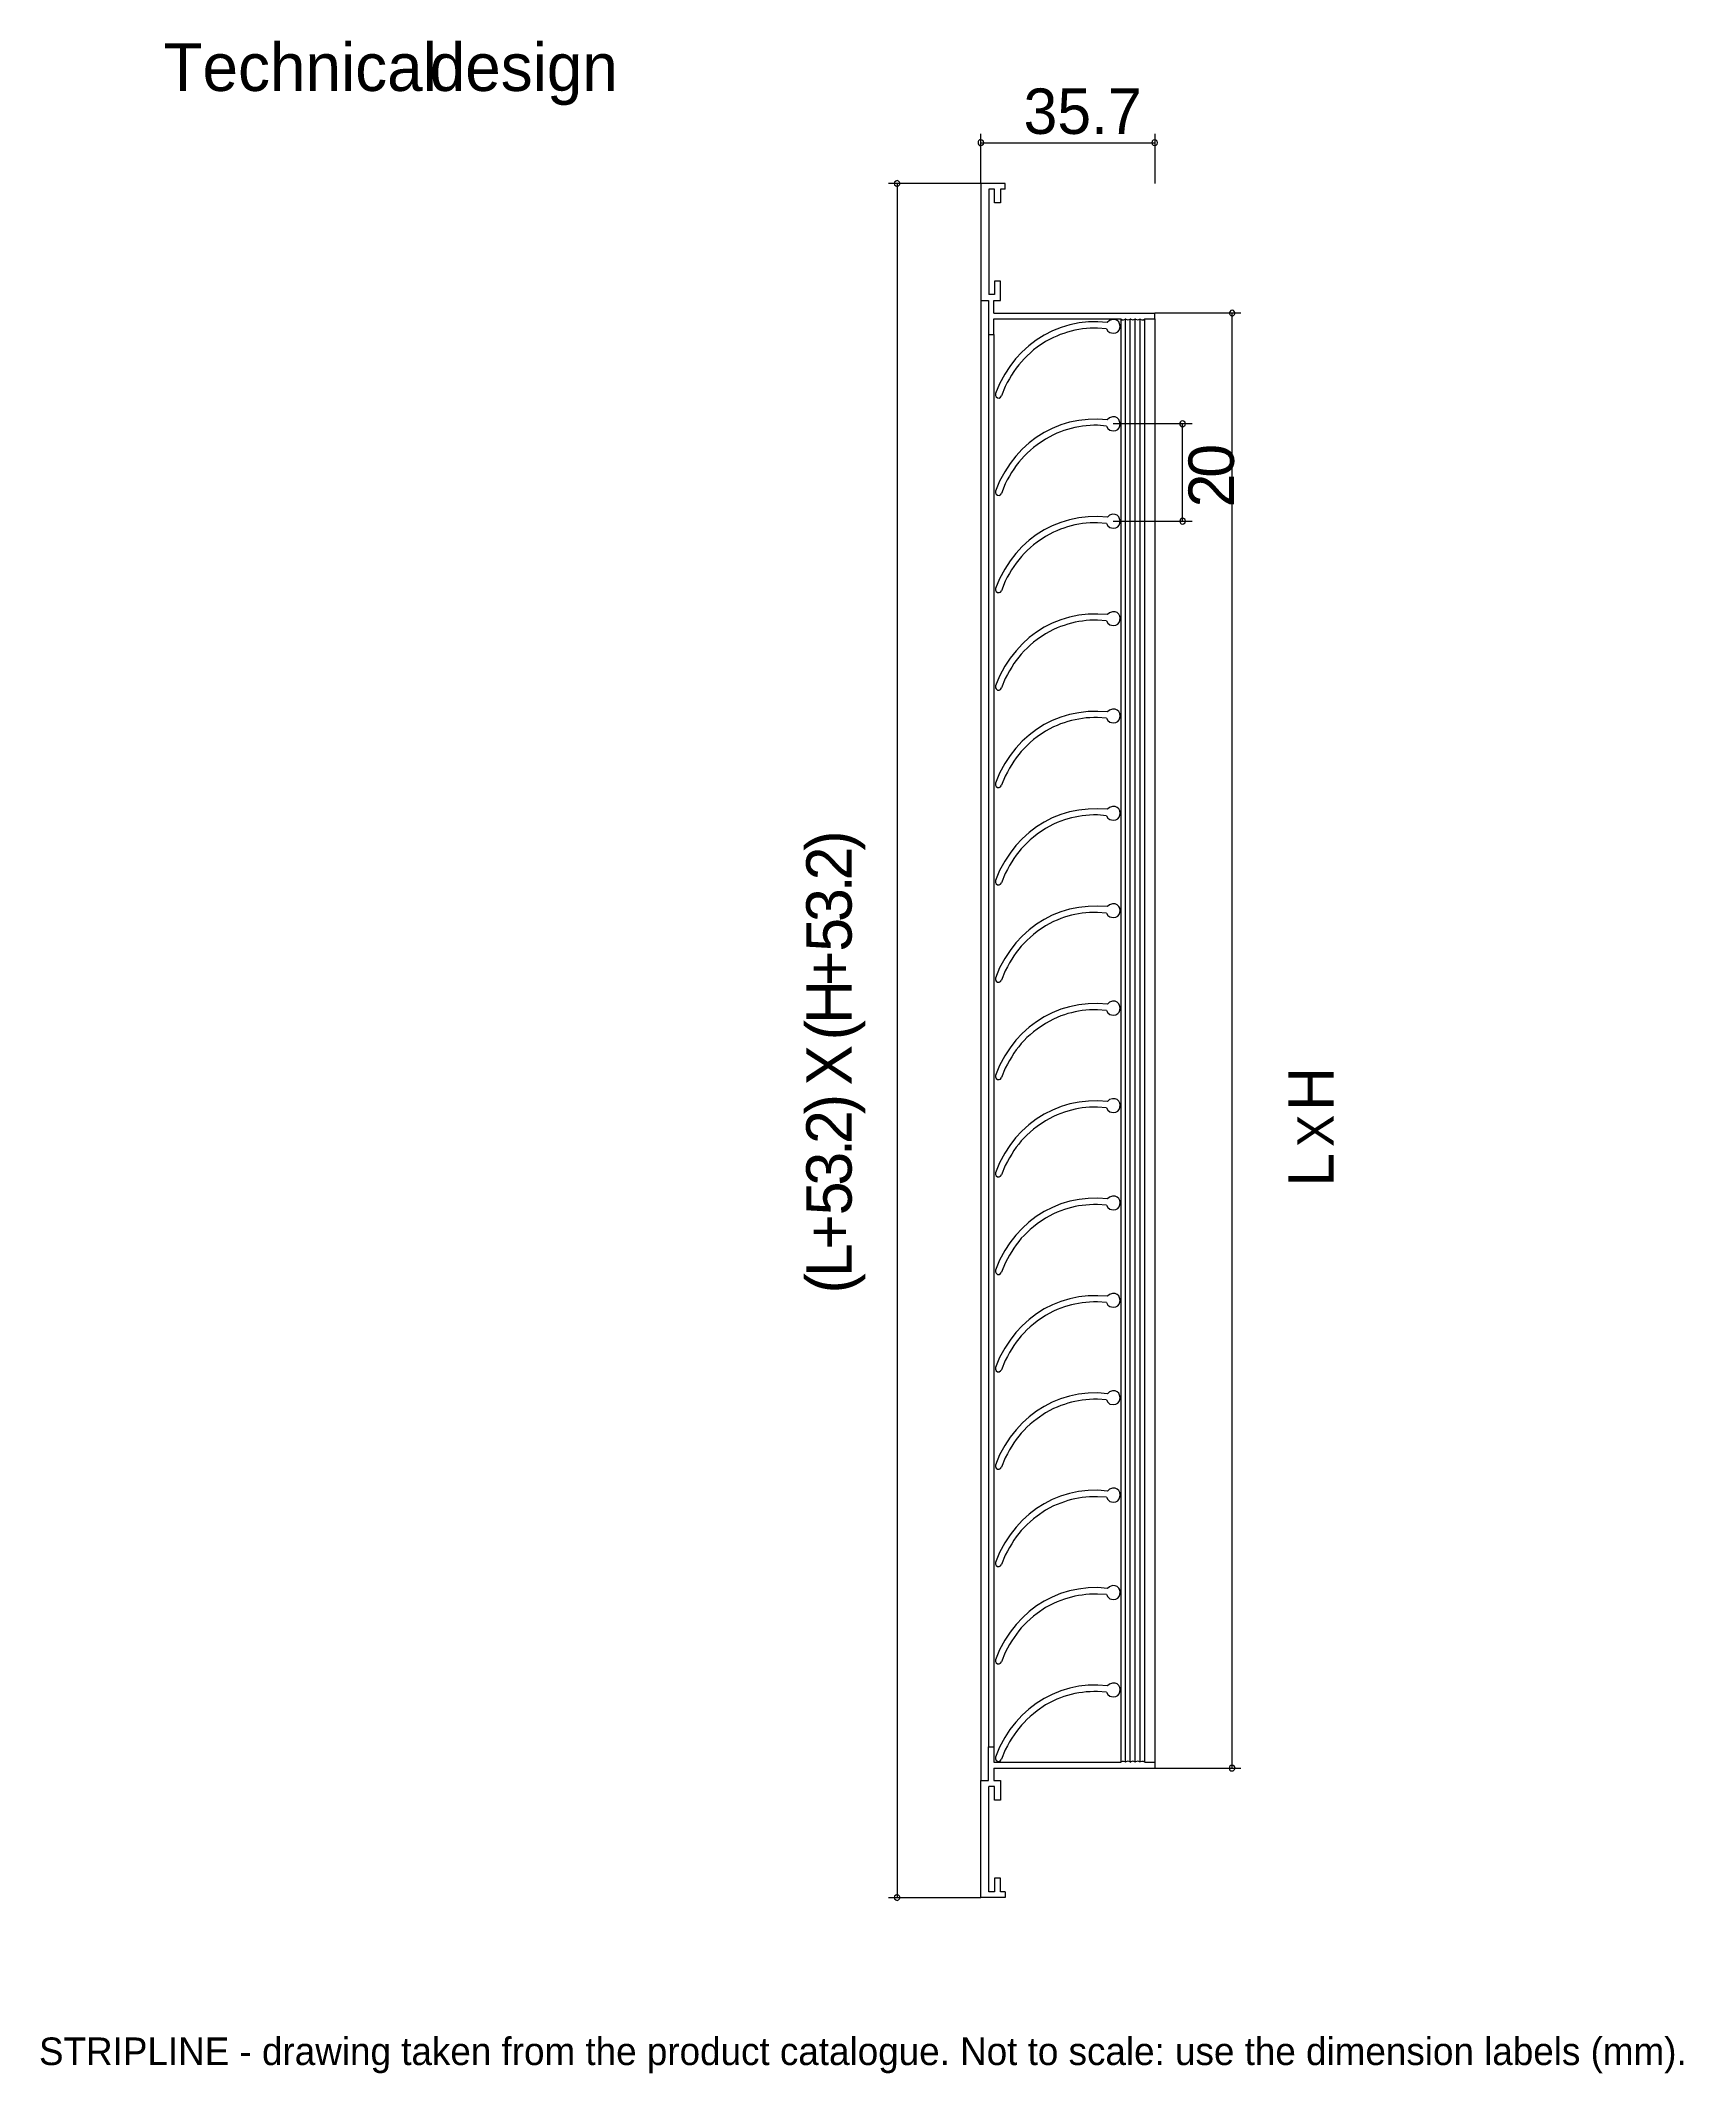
# Model space of a CAD drawing. Extents: x 0 to 239, y -13 to 282.
import ezdxf

# ---------------------------------------------------------------- set-up
doc = ezdxf.new("R2010")
doc.units = 0
for name, color, linetype in [('GEOMETRY', 7, 'Continuous'), ('NOTE', 1, 'Continuous'), ('TEXT', 7, 'Continuous')]:
    doc.layers.add(name, color=color, linetype=linetype)

msp = doc.modelspace()

# ---------------------------------------------------------------- linework, layer by layer
at = {"layer": 'GEOMETRY', "lineweight": 13}
for points in [[(137.25, 267.17), (137.17, 267.4), (136.94, 267.55), (136.74, 267.6), (136.59, 267.57), (136.48, 267.47), (136.42, 267.33), (136.4, 267.18), (136.42, 267.02), (136.49, 266.88), (136.59, 266.79), (136.74, 266.75), (136.94, 266.8), (137.17, 266.95), (137.25, 267.17)], [(162.47, 267.17), (162.43, 267.4), (162.28, 267.55), (162.06, 267.59), (161.83, 267.55), (161.68, 267.4), (161.65, 267.17), (161.68, 266.95), (161.83, 266.8), (162.06, 266.76), (162.28, 266.8), (162.43, 266.95), (162.47, 267.17)], [(125.09, 261.23), (125.01, 261.45), (124.86, 261.6), (124.64, 261.68), (124.45, 261.6), (124.26, 261.45), (124.23, 261.23), (124.26, 261.04), (124.45, 260.89), (124.64, 260.82), (124.86, 260.89), (125.01, 261.04), (125.09, 261.23)], [(173.73, 242.44), (173.66, 242.63), (173.51, 242.82), (173.29, 242.85), (173.1, 242.82), (172.95, 242.63), (172.88, 242.44), (172.95, 242.22), (173.1, 242.07), (173.29, 241.99), (173.51, 242.07), (173.66, 242.22), (173.73, 242.44)], [(166.55, 226.35), (166.48, 226.58), (166.24, 226.73), (166.04, 226.78), (165.89, 226.74), (165.78, 226.65), (165.72, 226.51), (165.7, 226.35), (165.72, 226.19), (165.78, 226.06), (165.89, 225.96), (166.04, 225.93), (166.24, 225.98), (166.48, 226.13), (166.55, 226.35)], [(166.55, 212.21), (166.48, 212.43), (166.24, 212.58), (166.05, 212.63), (165.9, 212.6), (165.79, 212.51), (165.73, 212.37), (165.71, 212.21), (165.73, 212.05), (165.79, 211.91), (165.9, 211.81), (166.05, 211.78), (166.24, 211.83), (166.48, 211.98), (166.55, 212.21)], [(173.73, 31.13), (173.66, 31.35), (173.43, 31.5), (173.24, 31.55), (173.09, 31.52), (172.99, 31.42), (172.92, 31.29), (172.9, 31.13), (172.92, 30.97), (172.99, 30.84), (173.09, 30.74), (173.24, 30.71), (173.43, 30.75), (173.66, 30.91), (173.73, 31.13)], [(125.09, 12.31), (125.01, 12.53), (124.86, 12.68), (124.64, 12.76), (124.45, 12.68), (124.27, 12.53), (124.23, 12.31), (124.27, 12.12), (124.45, 11.97), (124.64, 11.9), (124.86, 11.97), (125.01, 12.12), (125.09, 12.31)]]:
    msp.add_lwpolyline(points, close=True, dxfattribs=at)
for points in [[(136.8, 261.23), (136.8, 268.45)], [(136.8, 267.17), (162.06, 267.17)], [(162.06, 268.45), (162.06, 261.23)], [(136.8, 261.23), (123.37, 261.23)], [(124.64, 261.23), (124.64, 12.31)], [(140.35, 260.41), (140.35, 261.23), (136.8, 261.23), (136.8, 244.28)], [(137.96, 260.41), (137.96, 245.14)], [(140.35, 260.41), (139.64, 260.41), (139.64, 258.42), (138.78, 258.42), (138.78, 260.41), (137.96, 260.41)], [(138.78, 245.14), (137.96, 245.14)], [(139.64, 244.28), (139.64, 247.08), (138.78, 247.08), (138.78, 245.14)], [(136.8, 244.28), (137.89, 244.28)], [(136.8, 244.28), (136.8, 29.3)], [(137.89, 244.28), (137.89, 239.34), (138.71, 239.34), (138.71, 241.58)], [(138.71, 244.28), (139.64, 244.28)], [(138.71, 242.44), (138.71, 244.28)], [(138.71, 242.44), (162.06, 242.44)], [(162.06, 241.58), (162.06, 242.44)], [(174.56, 242.44), (162.06, 242.44)], [(173.29, 31.13), (173.29, 242.44)], [(137.89, 239.34), (137.89, 34.23)], [(138.71, 241.58), (157.12, 241.58)], [(138.71, 239.34), (138.71, 34.23)], [(155.06, 240.16), (155.25, 239.82), (155.55, 239.6), (156.02, 239.5), (156.4, 239.54), (156.69, 239.69), (156.89, 239.93), (157, 240.22), (157.02, 240.54), (156.96, 240.86), (156.82, 241.14), (156.6, 241.36), (156.3, 241.49), (155.92, 241.5), (155.47, 241.36), (155.17, 241.06), (153.79, 241.17), (152.42, 241.15), (151.07, 241), (149.74, 240.73), (148.45, 240.34), (147.19, 239.83), (145.99, 239.22), (144.84, 238.5), (143.76, 237.68), (142.76, 236.77), (141.84, 235.77), (141.01, 234.69), (140.28, 233.54), (139.53, 232.15), (138.93, 230.73)], [(155.06, 240.16), (153.75, 240.23), (153.23, 240.26), (152.69, 240.25), (152.14, 240.21), (151.59, 240.15), (151.03, 240.06), (150.47, 239.95), (149.92, 239.82), (149.38, 239.67), (148.84, 239.49), (148.33, 239.31), (147.83, 239.1), (147.35, 238.89), (146.19, 238.29)], [(157.12, 241.58), (157.31, 241.47), (157.53, 241.47), (157.76, 241.55)], [(157.12, 241.58), (157.12, 31.99)], [(157.87, 241.55), (157.76, 241.55)], [(157.79, 31.99), (157.79, 241.55)], [(157.87, 241.55), (158.17, 241.43), (158.47, 241.55)], [(158.58, 241.55), (158.47, 241.55)], [(158.5, 31.99), (158.5, 241.55)], [(158.58, 241.55), (158.88, 241.43), (159.18, 241.55)], [(159.25, 241.55), (159.18, 241.55)], [(159.22, 31.99), (159.21, 241.55)], [(159.25, 241.55), (159.59, 241.43), (159.89, 241.55)], [(159.96, 241.55), (159.89, 241.55)], [(159.93, 31.99), (159.93, 241.55)], [(159.96, 241.55), (160.19, 241.47), (160.45, 241.47), (160.64, 241.58)], [(160.64, 241.58), (162.06, 241.58)], [(160.64, 31.99), (160.64, 241.58)], [(162.06, 241.58), (162.06, 31.99)], [(146.19, 238.29), (144.96, 237.47), (144.46, 237.07), (143.99, 236.66), (143.54, 236.24), (143.11, 235.81), (142.7, 235.36), (142.31, 234.9), (141.94, 234.42), (141.59, 233.93), (141.26, 233.42), (140.94, 232.89), (140.64, 232.34), (140.35, 231.78), (139.79, 230.39)], [(138.93, 230.73), (138.93, 230.47), (139.01, 230.28), (139.23, 230.13), (139.46, 230.09), (139.68, 230.21), (139.79, 230.39)], [(155.06, 226.01), (155.25, 225.68), (155.55, 225.45), (156.02, 225.35), (156.4, 225.39), (156.69, 225.54), (156.89, 225.78), (157, 226.08), (157.02, 226.4), (156.96, 226.71), (156.82, 226.99), (156.6, 227.22), (156.3, 227.35), (155.92, 227.35), (155.47, 227.21), (155.17, 226.91), (153.79, 227.03), (152.39, 226.99), (151.02, 226.84), (149.69, 226.57), (148.4, 226.18), (147.16, 225.69), (145.98, 225.09), (144.86, 224.38), (143.8, 223.57), (142.8, 222.67), (141.88, 221.67), (141.04, 220.57), (140.28, 219.39), (139.53, 218.01), (138.93, 216.58)], [(155.06, 226.01), (153.75, 226.13), (153.21, 226.13), (152.67, 226.11), (152.12, 226.06), (151.57, 226), (151.02, 225.91), (150.47, 225.81), (149.93, 225.68), (149.39, 225.53), (148.87, 225.36), (148.35, 225.17), (147.84, 224.97), (147.35, 224.74), (146.19, 224.14)], [(167.48, 226.35), (156.03, 226.35)], [(166.1, 212.21), (166.1, 226.35)], [(146.19, 224.14), (144.96, 223.32), (144.46, 222.93), (143.99, 222.52), (143.54, 222.1), (143.11, 221.66), (142.7, 221.22), (142.31, 220.76), (141.94, 220.28), (141.59, 219.78), (141.26, 219.27), (140.94, 218.75), (140.64, 218.2), (140.35, 217.63), (139.79, 216.25)], [(138.93, 216.58), (138.93, 216.32), (139.01, 216.14), (139.23, 215.98), (139.46, 215.95), (139.68, 216.06), (139.79, 216.25)], [(155.06, 211.87), (155.25, 211.53), (155.55, 211.31), (156.02, 211.2), (156.4, 211.24), (156.69, 211.4), (156.89, 211.64), (157, 211.93), (157.02, 212.25), (156.96, 212.57), (156.82, 212.85), (156.6, 213.07), (156.3, 213.2), (155.92, 213.21), (155.47, 213.07), (155.18, 212.77), (153.79, 212.88), (152.39, 212.85), (151.02, 212.69), (149.69, 212.42), (148.4, 212.04), (147.17, 211.54), (145.98, 210.94), (144.86, 210.24), (143.8, 209.43), (142.8, 208.52), (141.88, 207.52), (141.04, 206.43), (140.28, 205.25), (139.53, 203.86), (138.93, 202.44)], [(146.19, 210), (144.96, 209.18), (144.46, 208.78), (143.99, 208.37), (143.54, 207.95), (143.11, 207.52), (142.7, 207.07), (142.31, 206.61), (141.94, 206.13), (141.59, 205.64), (141.26, 205.13), (140.94, 204.6), (140.64, 204.06), (140.35, 203.49), (139.79, 202.1)], [(155.06, 211.87), (153.75, 211.98), (153.22, 211.99), (152.67, 211.97), (152.12, 211.92), (151.57, 211.86), (151.02, 211.77), (150.47, 211.66), (149.93, 211.53), (149.39, 211.38), (148.86, 211.21), (148.35, 211.03), (147.84, 210.82), (147.36, 210.6), (146.19, 210)], [(156.03, 212.21), (167.48, 212.21)], [(138.93, 202.44), (138.93, 202.18), (139.01, 201.99), (139.23, 201.84), (139.46, 201.84), (139.68, 201.92), (139.79, 202.1)], [(155.06, 197.73), (155.25, 197.39), (155.55, 197.16), (156.02, 197.06), (156.4, 197.1), (156.69, 197.26), (156.89, 197.49), (157, 197.79), (157.03, 198.11), (156.97, 198.42), (156.82, 198.7), (156.6, 198.93), (156.3, 199.05), (155.93, 199.06), (155.47, 198.92), (155.18, 198.66), (153.79, 198.73), (152.38, 198.7), (151.01, 198.55), (149.68, 198.28), (148.4, 197.89), (147.17, 197.4), (146, 196.81), (144.88, 196.1), (143.82, 195.3), (142.83, 194.4), (141.91, 193.4), (141.06, 192.32), (140.28, 191.14), (139.53, 189.72), (138.93, 188.29)], [(155.06, 197.73), (153.75, 197.84), (153.19, 197.84), (152.64, 197.82), (152.09, 197.78), (151.55, 197.71), (151.01, 197.62), (150.48, 197.52), (149.95, 197.39), (149.43, 197.25), (148.9, 197.08), (148.38, 196.9), (147.87, 196.7), (147.36, 196.49), (146.19, 195.85)], [(146.19, 195.85), (144.96, 195.03), (144.44, 194.62), (143.96, 194.21), (143.51, 193.79), (143.08, 193.36), (142.68, 192.92), (142.3, 192.47), (141.95, 192), (141.6, 191.52), (141.28, 191.01), (140.96, 190.48), (140.65, 189.93), (140.35, 189.34), (139.79, 188)], [(138.93, 188.29), (138.93, 188.03), (139.01, 187.85), (139.23, 187.69), (139.46, 187.69), (139.68, 187.77), (139.79, 188)], [(155.06, 183.58), (155.25, 183.24), (155.55, 183.02), (156.02, 182.92), (156.4, 182.96), (156.69, 183.11), (156.89, 183.35), (157, 183.64), (157.03, 183.96), (156.97, 184.28), (156.82, 184.56), (156.6, 184.78), (156.3, 184.91), (155.93, 184.92), (155.47, 184.78), (155.18, 184.52), (153.79, 184.59), (152.39, 184.56), (151.03, 184.4), (149.7, 184.13), (148.41, 183.75), (147.18, 183.26), (146, 182.66), (144.87, 181.95), (143.81, 181.15), (142.81, 180.25), (141.89, 179.25), (141.05, 178.17), (140.28, 177), (139.53, 175.61), (138.93, 174.15)], [(155.06, 183.58), (153.75, 183.69), (153.2, 183.69), (152.64, 183.67), (152.1, 183.63), (151.55, 183.57), (151.02, 183.48), (150.48, 183.37), (149.95, 183.25), (149.42, 183.1), (148.9, 182.94), (148.38, 182.76), (147.87, 182.56), (147.36, 182.34), (146.19, 181.71)], [(146.19, 181.71), (144.96, 180.89), (144.44, 180.48), (143.96, 180.06), (143.51, 179.65), (143.08, 179.22), (142.68, 178.78), (142.3, 178.33), (141.94, 177.86), (141.6, 177.37), (141.28, 176.87), (140.96, 176.34), (140.65, 175.78), (140.35, 175.2), (139.79, 173.85)], [(138.93, 174.15), (138.93, 173.89), (139.01, 173.7), (139.23, 173.55), (139.46, 173.55), (139.68, 173.63), (139.79, 173.85)], [(155.06, 169.44), (155.25, 169.1), (155.55, 168.88), (156.02, 168.78), (156.4, 168.82), (156.69, 168.98), (156.89, 169.21), (157, 169.51), (157.02, 169.82), (156.97, 170.14), (156.83, 170.42), (156.6, 170.64), (156.3, 170.76), (155.93, 170.77), (155.47, 170.63), (155.18, 170.37), (153.79, 170.45), (152.39, 170.41), (151.02, 170.26), (149.7, 169.99), (148.41, 169.61), (147.18, 169.11), (145.99, 168.51), (144.87, 167.81), (143.81, 167), (142.81, 166.1), (141.89, 165.11), (141.05, 164.02), (140.28, 162.85), (139.53, 161.47), (138.93, 160.01)], [(155.06, 169.44), (153.75, 169.55), (153.16, 169.54), (152.59, 169.52), (152.04, 169.48), (151.51, 169.42), (150.99, 169.34), (150.48, 169.24), (149.97, 169.13), (149.46, 168.99), (148.95, 168.82), (148.43, 168.64), (147.9, 168.43), (147.36, 168.2), (146.19, 167.56)], [(146.19, 167.56), (144.96, 166.74), (144.44, 166.33), (143.96, 165.92), (143.51, 165.5), (143.08, 165.07), (142.68, 164.63), (142.3, 164.18), (141.94, 163.72), (141.6, 163.23), (141.28, 162.72), (140.96, 162.19), (140.65, 161.64), (140.35, 161.05), (139.79, 159.71)], [(138.93, 160.01), (138.93, 159.74), (139.01, 159.56), (139.23, 159.41), (139.46, 159.41), (139.68, 159.48), (139.79, 159.71)], [(155.06, 155.29), (155.25, 154.95), (155.55, 154.73), (156.02, 154.63), (156.4, 154.68), (156.69, 154.83), (156.89, 155.07), (157, 155.36), (157.02, 155.68), (156.97, 155.99), (156.83, 156.27), (156.6, 156.49), (156.3, 156.62), (155.93, 156.63), (155.47, 156.49), (155.18, 156.23), (153.79, 156.3), (152.39, 156.27), (151.02, 156.11), (149.69, 155.84), (148.41, 155.46), (147.18, 154.97), (145.99, 154.37), (144.87, 153.67), (143.81, 152.86), (142.82, 151.96), (141.89, 150.97), (141.05, 149.88), (140.28, 148.71), (139.53, 147.32), (138.93, 145.86)], [(155.06, 155.29), (153.75, 155.4), (153.16, 155.4), (152.59, 155.38), (152.04, 155.34), (151.51, 155.28), (150.99, 155.2), (150.47, 155.1), (149.97, 154.98), (149.46, 154.84), (148.95, 154.68), (148.43, 154.49), (147.9, 154.29), (147.36, 154.06), (146.19, 153.42)], [(146.19, 153.42), (144.96, 152.6), (144.44, 152.19), (143.96, 151.77), (143.51, 151.36), (143.08, 150.93), (142.68, 150.49), (142.3, 150.04), (141.94, 149.57), (141.6, 149.08), (141.28, 148.58), (140.96, 148.05), (140.65, 147.49), (140.35, 146.91), (139.79, 145.56)], [(138.93, 145.86), (138.93, 145.64), (139.01, 145.41), (139.23, 145.26), (139.46, 145.26), (139.68, 145.34), (139.79, 145.56)], [(155.06, 141.15), (155.25, 140.81), (155.55, 140.59), (156.02, 140.49), (156.4, 140.53), (156.69, 140.69), (156.89, 140.92), (157, 141.22), (157.02, 141.54), (156.96, 141.85), (156.82, 142.13), (156.6, 142.35), (156.3, 142.48), (155.93, 142.48), (155.47, 142.34), (155.18, 142.08), (153.79, 142.16), (152.39, 142.12), (151.02, 141.97), (149.69, 141.7), (148.41, 141.32), (147.18, 140.82), (145.99, 140.22), (144.87, 139.52), (143.81, 138.72), (142.81, 137.81), (141.89, 136.82), (141.05, 135.73), (140.28, 134.56), (139.53, 133.18), (138.93, 131.72)], [(146.19, 139.27), (144.96, 138.45), (144.44, 138.04), (143.96, 137.63), (143.5, 137.21), (143.08, 136.78), (142.68, 136.34), (142.3, 135.89), (141.95, 135.43), (141.61, 134.94), (141.28, 134.44), (140.96, 133.91), (140.66, 133.35), (140.35, 132.77), (139.79, 131.42)], [(155.06, 141.15), (153.75, 141.26), (153.16, 141.26), (152.6, 141.23), (152.05, 141.19), (151.51, 141.13), (150.99, 141.05), (150.48, 140.95), (149.96, 140.83), (149.45, 140.69), (148.94, 140.53), (148.42, 140.35), (147.9, 140.14), (147.36, 139.91), (146.19, 139.27)], [(138.93, 131.72), (138.93, 131.49), (139.01, 131.27), (139.23, 131.12), (139.46, 131.12), (139.68, 131.19), (139.79, 131.42)], [(155.06, 127), (155.25, 126.66), (155.55, 126.44), (156.02, 126.35), (156.4, 126.39), (156.68, 126.55), (156.88, 126.78), (157, 127.07), (157.02, 127.39), (156.97, 127.7), (156.83, 127.98), (156.61, 128.2), (156.31, 128.33), (155.93, 128.34), (155.47, 128.2), (155.18, 127.94), (153.79, 128.01), (152.43, 128), (151.08, 127.85), (149.75, 127.58), (148.46, 127.19), (147.2, 126.68), (146, 126.07), (144.85, 125.35), (143.77, 124.54), (142.77, 123.63), (141.85, 122.64), (141.01, 121.56), (140.28, 120.42), (139.53, 119.03), (138.93, 117.57)], [(155.06, 127), (153.75, 127.11), (153.17, 127.11), (152.6, 127.09), (152.05, 127.05), (151.52, 126.99), (150.99, 126.91), (150.48, 126.81), (149.96, 126.69), (149.45, 126.55), (148.94, 126.39), (148.42, 126.2), (147.89, 125.99), (147.36, 125.77), (146.19, 125.13)], [(146.19, 125.13), (144.96, 124.31), (144.44, 123.9), (143.95, 123.48), (143.5, 123.06), (143.08, 122.64), (142.68, 122.2), (142.3, 121.75), (141.94, 121.28), (141.6, 120.8), (141.28, 120.29), (140.96, 119.76), (140.66, 119.21), (140.35, 118.62), (139.79, 117.27)], [(138.93, 117.57), (138.93, 117.35), (139.01, 117.12), (139.23, 116.97), (139.46, 116.97), (139.68, 117.09), (139.79, 117.27)], [(155.06, 112.86), (155.25, 112.52), (155.55, 112.3), (156.02, 112.2), (156.39, 112.24), (156.68, 112.4), (156.88, 112.64), (157, 112.93), (157.02, 113.24), (156.97, 113.56), (156.83, 113.84), (156.61, 114.06), (156.31, 114.18), (155.93, 114.19), (155.47, 114.05), (155.18, 113.79), (153.79, 113.87), (152.41, 113.85), (151.06, 113.71), (149.73, 113.44), (148.44, 113.05), (147.2, 112.55), (146, 111.94), (144.86, 111.22), (143.79, 110.41), (142.79, 109.5), (141.87, 108.5), (141.03, 107.42), (140.28, 106.27), (139.53, 104.88), (138.93, 103.43)], [(155.06, 112.86), (153.75, 112.97), (153.16, 112.96), (152.59, 112.94), (152.04, 112.9), (151.51, 112.84), (150.99, 112.76), (150.48, 112.67), (149.97, 112.55), (149.46, 112.41), (148.95, 112.24), (148.43, 112.06), (147.9, 111.85), (147.36, 111.62), (146.19, 110.99)], [(146.19, 110.98), (144.96, 110.16), (144.44, 109.75), (143.96, 109.34), (143.51, 108.92), (143.08, 108.49), (142.68, 108.06), (142.3, 107.6), (141.94, 107.14), (141.6, 106.65), (141.28, 106.14), (140.96, 105.61), (140.65, 105.06), (140.35, 104.47), (139.79, 103.13)], [(138.93, 103.43), (138.93, 103.2), (139.01, 102.98), (139.23, 102.83), (139.46, 102.83), (139.68, 102.94), (139.79, 103.13)], [(155.06, 98.75), (155.25, 98.37), (155.55, 98.15), (156.02, 98.05), (156.4, 98.1), (156.68, 98.25), (156.88, 98.49), (156.99, 98.79), (157.02, 99.1), (156.96, 99.42), (156.82, 99.7), (156.6, 99.91), (156.3, 100.04), (155.93, 100.05), (155.47, 99.91), (155.18, 99.64), (153.79, 99.72), (152.4, 99.7), (151.04, 99.56), (149.71, 99.29), (148.43, 98.9), (147.19, 98.41), (146, 97.8), (144.87, 97.09), (143.8, 96.28), (142.8, 95.37), (141.88, 94.37), (141.04, 93.29), (140.28, 92.13), (139.53, 90.74), (138.93, 89.28)], [(155.06, 98.75), (153.75, 98.82), (153.16, 98.82), (152.59, 98.8), (152.04, 98.76), (151.51, 98.7), (150.99, 98.62), (150.47, 98.52), (149.97, 98.4), (149.46, 98.26), (148.95, 98.1), (148.43, 97.91), (147.9, 97.71), (147.36, 97.48), (146.19, 96.84)], [(146.19, 96.84), (144.96, 96.02), (144.44, 95.61), (143.96, 95.19), (143.5, 94.77), (143.08, 94.35), (142.68, 93.91), (142.3, 93.46), (141.94, 92.99), (141.6, 92.51), (141.28, 92), (140.96, 91.47), (140.65, 90.91), (140.35, 90.33), (139.79, 88.98)], [(138.93, 89.28), (138.93, 89.06), (139.01, 88.83), (139.23, 88.68), (139.46, 88.68), (139.68, 88.8), (139.79, 88.98)], [(155.06, 84.6), (155.25, 84.27), (155.55, 84), (156.02, 83.91), (156.39, 83.96), (156.68, 84.11), (156.88, 84.35), (156.99, 84.64), (157.02, 84.96), (156.96, 85.27), (156.83, 85.55), (156.61, 85.77), (156.31, 85.9), (155.93, 85.9), (155.47, 85.76), (155.18, 85.5), (153.79, 85.61), (152.37, 85.57), (151, 85.41), (149.67, 85.14), (148.39, 84.75), (147.16, 84.26), (145.99, 83.66), (144.87, 82.96), (143.82, 82.16), (142.83, 81.25), (141.91, 80.26), (141.06, 79.16), (140.28, 77.98), (139.53, 76.6), (138.93, 75.14)], [(146.19, 82.73), (144.96, 81.87), (144.44, 81.46), (143.96, 81.05), (143.5, 80.63), (143.08, 80.2), (142.68, 79.76), (142.3, 79.31), (141.94, 78.85), (141.6, 78.36), (141.28, 77.86), (140.96, 77.33), (140.65, 76.77), (140.35, 76.18), (139.79, 74.84)], [(155.06, 84.6), (153.75, 84.68), (153.16, 84.68), (152.6, 84.65), (152.05, 84.61), (151.51, 84.55), (150.99, 84.47), (150.47, 84.37), (149.96, 84.25), (149.45, 84.11), (148.94, 83.95), (148.42, 83.77), (147.9, 83.56), (147.36, 83.33), (146.19, 82.73)], [(138.93, 75.14), (138.93, 74.91), (139.01, 74.69), (139.23, 74.54), (139.46, 74.54), (139.68, 74.65), (139.79, 74.84)], [(155.06, 70.46), (155.25, 70.12), (155.55, 69.86), (156.02, 69.76), (156.39, 69.81), (156.68, 69.96), (156.88, 70.21), (156.99, 70.5), (157.02, 70.82), (156.97, 71.13), (156.83, 71.42), (156.61, 71.63), (156.31, 71.76), (155.93, 71.77), (155.47, 71.62), (155.18, 71.36), (153.79, 71.47), (152.37, 71.43), (151, 71.27), (149.67, 70.99), (148.39, 70.61), (147.16, 70.12), (145.99, 69.52), (144.88, 68.81), (143.82, 68.01), (142.83, 67.11), (141.91, 66.11), (141.06, 65.02), (140.28, 63.84), (139.53, 62.45), (138.93, 60.99)], [(146.19, 68.59), (144.96, 67.73), (144.44, 67.32), (143.96, 66.91), (143.51, 66.49), (143.08, 66.06), (142.68, 65.62), (142.3, 65.17), (141.95, 64.7), (141.6, 64.22), (141.28, 63.71), (140.96, 63.18), (140.65, 62.62), (140.35, 62.04), (139.79, 60.69)], [(155.06, 70.46), (153.75, 70.53), (153.16, 70.53), (152.59, 70.51), (152.04, 70.47), (151.51, 70.41), (150.99, 70.33), (150.47, 70.23), (149.97, 70.11), (149.46, 69.97), (148.95, 69.81), (148.43, 69.62), (147.9, 69.42), (147.36, 69.19), (146.19, 68.59)], [(138.93, 60.99), (138.93, 60.76), (139.01, 60.54), (139.23, 60.39), (139.46, 60.39), (139.68, 60.51), (139.79, 60.69)], [(155.06, 56.32), (155.25, 55.98), (155.55, 55.72), (156.01, 55.62), (156.39, 55.66), (156.68, 55.82), (156.88, 56.06), (156.99, 56.35), (157.02, 56.67), (156.97, 56.99), (156.83, 57.27), (156.61, 57.49), (156.31, 57.61), (155.93, 57.62), (155.47, 57.47), (155.18, 57.21), (153.79, 57.33), (152.37, 57.28), (151, 57.12), (149.67, 56.85), (148.39, 56.46), (147.16, 55.97), (145.99, 55.37), (144.88, 54.67), (143.82, 53.87), (142.83, 52.97), (141.91, 51.97), (141.06, 50.87), (140.28, 49.69), (139.53, 48.31), (138.93, 46.85)], [(155.06, 56.32), (153.75, 56.39), (153.16, 56.38), (152.59, 56.36), (152.05, 56.32), (151.51, 56.26), (150.99, 56.18), (150.47, 56.08), (149.97, 55.96), (149.46, 55.82), (148.94, 55.66), (148.43, 55.48), (147.9, 55.27), (147.36, 55.04), (146.19, 54.44)], [(146.19, 54.44), (144.96, 53.58), (144.44, 53.17), (143.95, 52.75), (143.5, 52.34), (143.08, 51.91), (142.68, 51.48), (142.31, 51.04), (141.96, 50.58), (141.62, 50.1), (141.3, 49.6), (140.98, 49.07), (140.67, 48.52), (140.35, 47.93), (139.79, 46.55)], [(138.93, 46.85), (138.93, 46.62), (139.01, 46.4), (139.23, 46.29), (139.46, 46.25), (139.68, 46.36), (139.79, 46.55)], [(155.06, 42.17), (155.25, 41.83), (155.55, 41.57), (156.01, 41.47), (156.39, 41.52), (156.68, 41.68), (156.88, 41.92), (157, 42.21), (157.03, 42.53), (156.97, 42.85), (156.84, 43.13), (156.62, 43.35), (156.32, 43.47), (155.94, 43.48), (155.47, 43.33), (155.18, 43.07), (153.79, 43.18), (152.4, 43.15), (151.04, 43), (149.71, 42.72), (148.42, 42.34), (147.18, 41.83), (145.99, 41.22), (144.86, 40.51), (143.79, 39.7), (142.79, 38.79), (141.87, 37.79), (141.03, 36.71), (140.28, 35.55), (139.53, 34.16), (138.93, 32.7)], [(155.06, 42.17), (153.75, 42.24), (153.21, 42.24), (152.67, 42.22), (152.12, 42.18), (151.57, 42.12), (151.02, 42.04), (150.47, 41.94), (149.93, 41.82), (149.39, 41.68), (148.87, 41.52), (148.35, 41.33), (147.84, 41.12), (147.36, 40.9), (146.19, 40.3)], [(146.19, 40.3), (144.96, 39.44), (144.44, 39.02), (143.95, 38.61), (143.5, 38.19), (143.08, 37.77), (142.69, 37.34), (142.31, 36.89), (141.96, 36.43), (141.62, 35.95), (141.29, 35.45), (140.98, 34.92), (140.66, 34.37), (140.35, 33.79), (139.79, 32.4)], [(137.89, 29.3), (137.89, 34.23), (138.71, 34.23), (138.71, 31.99)], [(138.93, 32.7), (138.93, 32.48), (139.01, 32.25), (139.23, 32.14), (139.46, 32.1), (139.68, 32.21), (139.79, 32.4)], [(138.71, 31.99), (157.12, 31.99)], [(138.71, 31.13), (162.06, 31.13)], [(138.71, 31.13), (138.71, 29.3)], [(157.76, 32.03), (157.53, 32.1), (157.31, 32.1), (157.12, 31.99)], [(157.76, 32.03), (157.79, 31.99), (157.87, 32.03)], [(158.47, 32.03), (158.17, 32.14), (157.87, 32.03)], [(158.47, 32.03), (158.5, 31.99), (158.58, 32.03)], [(159.18, 32.03), (158.88, 32.14), (158.58, 32.03)], [(159.18, 32.03), (159.22, 31.99), (159.25, 32.03)], [(159.89, 32.03), (159.59, 32.14), (159.25, 32.03)], [(159.89, 32.03), (159.93, 31.99), (159.96, 32.03)], [(160.64, 31.99), (160.45, 32.1), (160.19, 32.1), (159.96, 32.03)], [(160.64, 31.99), (162.06, 31.99)], [(162.06, 31.99), (162.06, 31.13)], [(162.06, 31.13), (174.56, 31.13)], [(140.35, 13.17), (140.35, 12.31), (136.8, 12.31), (136.8, 29.3)], [(136.8, 29.3), (137.89, 29.3)], [(137.96, 13.17), (137.96, 28.44)], [(138.78, 28.44), (137.96, 28.44)], [(138.71, 29.3), (139.65, 29.3)], [(139.65, 29.3), (139.65, 26.45), (138.78, 26.45), (138.78, 28.44)], [(140.35, 13.17), (139.65, 13.17), (139.65, 15.15), (138.78, 15.15), (138.78, 13.17), (137.96, 13.17)], [(123.37, 12.31), (136.8, 12.31)]]:
    msp.add_lwpolyline(points, dxfattribs=at)

# ---------------------------------------------------------------- texts
at = {"layer": 'NOTE'}
msp.add_text('STRIPLINE - drawing taken from the product catalogue. Not to scale: use the dimension labels (mm).', height=4, dxfattribs=at).set_placement((0, -12))
at = {"layer": 'TEXT'}
for s, height, p in [('Technical', 6.936, (18.09, 274.69)), ('design', 6.936, (56.75, 274.69)), ('35.7', 6.599, (143, 268.45)), ('35 7', 6.599, (143, 268.45))]:
    msp.add_text(s, height=height, dxfattribs=at).set_placement(p)
for s, height, p in [('0', 6.6, (173.56, 218.52)), ('2', 6.6, (173.56, 214.21)), (')', 6.6, (118.04, 164.36)), ('2', 6.6, (118.04, 160.05)), ('.', 6.6, (118.04, 158.31)), ('3', 6.6, (118.04, 154)), ('5', 6.6, (118.04, 149.69)), ('+', 6.6, (118.04, 144.69)), ('H', 6.6, (118.04, 139.21)), ('(', 6.6, (118.04, 136.82)), ('X', 6.6, (118.04, 130.25)), ('H', 6.6, (188.07, 126.57)), (')', 6.6, (118.04, 126.08)), ('2', 6.6, (118.04, 121.77)), ('X', 5.28, (188.07, 121.31)), ('.', 6.6, (118.04, 120.03)), ('3', 6.6, (118.04, 115.72)), ('L', 6.6, (188.07, 115.57)), ('5', 6.6, (118.04, 111.41)), ('+', 6.6, (118.04, 106.41)), ('L', 6.6, (118.04, 102.44)), ('(', 6.6, (118.04, 100.06))]:
    msp.add_text(s, height=height, rotation=90, dxfattribs=at).set_placement(p)

doc.saveas('drawing.dxf')
